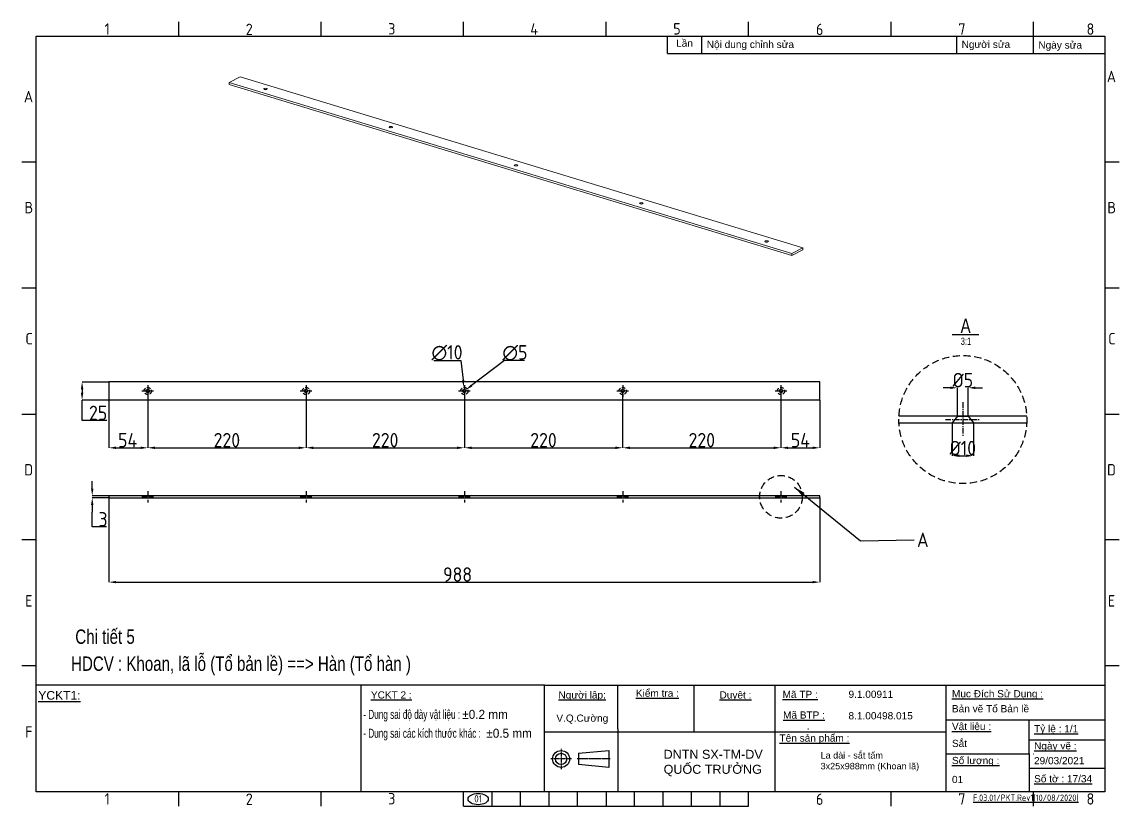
# Model space of a CAD drawing. Header units: millimetres. Extents: x -205945 to -46279, y 28253 to 108078.
# Drawn here: x -111279 to -109754, y 43108 to 44198 of the extents above; entities that cross this region are included whole.
import ezdxf

# ---------------------------------------------------------------- set-up
doc = ezdxf.new("R2010")
doc.units = ezdxf.units.MM
doc.header["$PDMODE"] = 2
for name, pattern in [('CENTER', [2, 1.25, -0.25, 0.25, -0.25]), ('CENTERX2', [4, 2.5, -0.5, 0.5, -0.5]), ('CONTPVMNIL', [0]), ('DASHEDX2', [1.5, 1, -0.5])]:
    doc.linetypes.add(name, pattern=pattern)
doc.layers.get('0').update_dxf_attribs({"linetype": 'CONTPVMNIL'})
doc.layers.get('DEFPOINTS').update_dxf_attribs({"color": 6})
for name, color, linetype in [('CENTER', 1, 'CENTERX2'), ('FRAME050', 6, 'Continuous'), ('hatch', 4, 'DASHEDX2'), ('MAIN', 7, 'Continuous')]:
    doc.layers.add(name, color=color, linetype=linetype)
doc.layers.add('dim', color=82, linetype='Continuous', lineweight=9)
doc.styles.add('ISOCP', font='isocp')
doc.styles.add('SLDTEXTSTYLE3', font='TXT', dxfattribs={"width": 0.65, "bigfont": 'bigfont'})
doc.styles.get("Standard").update_dxf_attribs({"font": 'isocp.shx'})
doc.styles.add('style1', font='arial.ttf', dxfattribs={"width": 0.75})
doc.dimstyles.new('Dim20$0', dxfattribs={"dimtxt": 20, "dimasz": 10, "dimexe": 0, "dimexo": 0, "dimgap": 0.6, "dimtad": 1, "dimtoh": 1, "dimdsep": 46, "dimtxsty": 'ISOCP', "dimcen": 0, "dimclrd": 3, "dimclre": 3, "dimclrt": 7, "dimadec": 3, "dimazin": 2, "dimtp": 0.05, "dimtm": 0.05, "dimtfac": 0.7, "dimtofl": 0, "dimtmove": 0, "dimatfit": 3, "dimfxl": 0, "dimtolj": 1, "dimarcsym": 0})
doc.dimstyles.new('Dim20$3', dxfattribs={"dimtxt": 20, "dimasz": 10, "dimexe": 0, "dimexo": 0, "dimgap": 0.6, "dimtad": 1, "dimtoh": 1, "dimdsep": 46, "dimtxsty": 'ISOCP', "dimcen": 0, "dimclrd": 3, "dimclre": 3, "dimclrt": 7, "dimadec": 3, "dimazin": 2, "dimtp": 0.05, "dimtm": 0.05, "dimtfac": 0.7, "dimtofl": 0, "dimtmove": 0, "dimatfit": 3, "dimfxl": 0, "dimtolj": 1, "dimarcsym": 0})
doc.dimstyles.new('Dim7.5', dxfattribs={"dimtxt": 7.5, "dimasz": 4, "dimexe": 0, "dimexo": 0, "dimgap": 1, "dimtad": 1, "dimdsep": 46, "dimtxsty": 'Standard', "dimcen": 0, "dimclrd": 3, "dimclre": 3, "dimclrt": 7, "dimadec": 3, "dimazin": 2, "dimtp": 0.05, "dimtm": 0.05, "dimtfac": 0.7, "dimtofl": 0, "dimtmove": 0, "dimatfit": 3, "dimfxl": 0, "dimtolj": 1, "dimarcsym": 0})

# ---------------------------------------------------------------- blocks, each defined once
blk = doc.blocks.new('ẢERHAEEH')
at = {"layer": 'FRAME050'}
for p, q in [((-261.36, 213.96), (-261.36, 217.92)), ((-221.76, 213.96), (-221.76, 217.92)), ((-182.16, 213.96), (-182.16, 217.92)), ((-142.56, 213.96), (-142.56, 217.92)), ((-102.96, 213.96), (-102.96, 217.92)), ((-63.36, 213.96), (-63.36, 217.92)), ((-23.76, 213.96), (-23.76, 217.92)), ((-300.96, 178.96), (-304.92, 178.96)), ((0, 178.96), (-3.96, 178.96)), ((-300.96, 143.96), (-304.92, 143.96)), ((0, 143.96), (-3.96, 143.96)), ((-304.92, 108.96), (-300.96, 108.96)), ((-3.96, 108.96), (0, 108.96)), ((-300.96, 73.96), (-304.92, 73.96)), ((0, 73.96), (-3.96, 73.96)), ((-300.96, 38.96), (-304.92, 38.96)), ((0, 38.96), (-3.96, 38.96)), ((-261.36, 0), (-261.36, 3.96)), ((-221.76, 0), (-221.76, 3.96)), ((-182.16, 0), (-182.16, 3.96)), ((-174.24, 0), (-174.24, 3.96)), ((-166.32, 0), (-166.32, 3.96)), ((-158.4, 0), (-158.4, 3.96)), ((-150.48, 0), (-150.48, 3.96)), ((-142.56, 3.96), (-142.56, 0)), ((-134.64, 0), (-134.64, 3.96)), ((-126.72, 0), (-126.72, 3.96)), ((-118.8, 0), (-118.8, 3.96)), ((-110.88, 0), (-110.88, 3.96)), ((-102.96, 0), (-102.96, 3.96)), ((-63.36, 0), (-63.36, 3.96)), ((-23.76, 0), (-23.76, 3.96)), ((-182.16, 0), (-102.96, 0))]:
    blk.add_line(p, q, dxfattribs=at)
at = {"layer": 'MAIN', "color": 7, "linetype": 'Continuous'}
blk.add_lwpolyline([(-300.96, 213.96), (-3.96, 213.96), (-3.96, 3.96), (-300.96, 3.96)], close=True, dxfattribs=at)
at = {"layer": 'FRAME050', "style": 'ISOCP'}
for s, p in [('1', (-281.95, 214.36)), ('2', (-242.72, 214.28)), ('3', (-203.13, 214.42)), ('4', (-163.63, 214.36)), ('5', (-123.93, 214.42)), ('6', (-84.25, 214.28)), ('7', (-44.67, 214.36)), ('8', (-9.03, 214.36)), ('A', (-3.41, 201.17)), ('A', (-304.37, 195.59)), ('B', (-304.21, 164.74)), ('B', (-3.25, 164.74)), ('C', (-303.97, 128.3)), ('C', (-3.01, 128.3)), ('D', (-304.3, 91.87)), ('D', (-3.34, 91.87)), ('E', (-304.05, 55.44)), ('E', (-3.09, 55.44)), ('F', (-304.05, 19.01)), ('1', (-281.95, 0.4)), ('2', (-242.72, 0.32)), ('3', (-203.13, 0.46)), ('6', (-84.25, 0.32)), ('7', (-44.67, 0.4)), ('8', (-9.03, 0.4))]:
    blk.add_text(s, height=3.17, dxfattribs=at).set_placement(p)
blk = doc.blocks.new('*D80')
at = {"color": 3, "lineweight": -2, "ltscale": 30, "transparency": 16777216}
for p, q in [((-111181.4, 43549.4), (-111181.4, 43559.4)), ((-111158.3, 43539.4), (-111181.4, 43539.4)), ((-111158.3, 43536.4), (-111181.4, 43536.4)), ((-111181.4, 43526.4), (-111181.4, 43516.4)), ((-111181.4, 43496), (-111181.4, 43516.4)), ((-111161.4, 43496), (-111181.4, 43496))]:
    blk.add_line(p, q, dxfattribs=at)
at = {"color": 3, "ltscale": 30, "transparency": 16777216}
for points in [[(-111183.1, 43549.4), (-111179.7, 43549.4), (-111181.4, 43539.4)], [(-111183.1, 43526.4), (-111179.7, 43526.4), (-111181.4, 43536.4)]]:
    blk.add_solid(points, dxfattribs=at)
at = {"layer": 'DEFPOINTS', "color": 0, "ltscale": 30, "transparency": 16777216}
for p in [(-111181.4, 43536.4), (-111158.3, 43539.4), (-111158.3, 43536.4)]:
    blk.add_point(p, dxfattribs=at)
at = {"color": 7, "ltscale": 30, "transparency": 16777216, "insert": (-111166.4, 43506.6), "char_height": 20, "attachment_point": 5, "style": 'ISOCP'}
blk.add_mtext('\\A1;3', dxfattribs=at)
blk = doc.blocks.new('*D81')
at = {"color": 3, "lineweight": -2, "ltscale": 30, "transparency": 16777216}
for p, q in [((-111158.3, 43697.4), (-111195.5, 43697.4)), ((-111195.5, 43687.4), (-111195.5, 43682.4)), ((-111158.3, 43672.4), (-111195.5, 43672.4)), ((-111195.5, 43643.9), (-111195.5, 43672.4)), ((-111161, 43643.9), (-111195.5, 43643.9))]:
    blk.add_line(p, q, dxfattribs=at)
at = {"color": 3, "ltscale": 30, "transparency": 16777216}
for points in [[(-111197.2, 43687.4), (-111193.8, 43687.4), (-111195.5, 43697.4)], [(-111197.2, 43682.4), (-111193.8, 43682.4), (-111195.5, 43672.4)]]:
    blk.add_solid(points, dxfattribs=at)
at = {"layer": 'DEFPOINTS', "color": 0, "ltscale": 30, "transparency": 16777216}
for p in [(-111158.3, 43697.4), (-111195.5, 43672.4), (-111158.3, 43672.4)]:
    blk.add_point(p, dxfattribs=at)
at = {"color": 7, "ltscale": 30, "transparency": 16777216, "insert": (-111173.2, 43654.5), "char_height": 20, "attachment_point": 5, "style": 'ISOCP'}
blk.add_mtext('\\A1;25', dxfattribs=at)
blk = doc.blocks.new('*D82')
at = {"color": 3, "lineweight": -2, "ltscale": 30, "transparency": 16777216}
for p, q in [((-111158.3, 43536.4), (-111158.3, 43419.3)), ((-110170.3, 43536.4), (-110170.3, 43419.3)), ((-111148.3, 43419.3), (-110180.3, 43419.3))]:
    blk.add_line(p, q, dxfattribs=at)
at = {"color": 3, "ltscale": 30, "transparency": 16777216}
for points in [[(-111148.3, 43421), (-111148.3, 43417.7), (-111158.3, 43419.3)], [(-110180.3, 43421), (-110180.3, 43417.7), (-110170.3, 43419.3)]]:
    blk.add_solid(points, dxfattribs=at)
at = {"layer": 'DEFPOINTS', "color": 0, "ltscale": 30, "transparency": 16777216}
for p in [(-111158.3, 43536.4), (-110170.3, 43536.4), (-110170.3, 43419.3)]:
    blk.add_point(p, dxfattribs=at)
at = {"color": 7, "ltscale": 30, "transparency": 16777216, "insert": (-110673.7, 43429.9), "char_height": 20, "attachment_point": 5, "style": 'ISOCP'}
blk.add_mtext('\\A1;988', dxfattribs=at)
blk = doc.blocks.new('*D83')
at = {"color": 3, "lineweight": -2, "ltscale": 30, "transparency": 16777216}
for p, q in [((-111158.3, 43684.9), (-111158.3, 43606)), ((-111104.3, 43684.9), (-111104.3, 43606)), ((-111148.3, 43606), (-111114.3, 43606))]:
    blk.add_line(p, q, dxfattribs=at)
at = {"color": 3, "ltscale": 30, "transparency": 16777216}
for points in [[(-111148.3, 43607.7), (-111148.3, 43604.3), (-111158.3, 43606)], [(-111114.3, 43607.7), (-111114.3, 43604.3), (-111104.3, 43606)]]:
    blk.add_solid(points, dxfattribs=at)
at = {"layer": 'DEFPOINTS', "color": 0, "ltscale": 30, "transparency": 16777216}
for p in [(-111158.3, 43684.9), (-111104.3, 43684.9), (-111104.3, 43606)]:
    blk.add_point(p, dxfattribs=at)
at = {"color": 7, "ltscale": 30, "transparency": 16777216, "insert": (-111132.2, 43616.6), "char_height": 20, "attachment_point": 5, "style": 'ISOCP'}
blk.add_mtext('\\A1;54', dxfattribs=at)
blk = doc.blocks.new('*D84')
at = {"color": 3, "lineweight": -2, "ltscale": 30, "transparency": 16777216}
for p, q in [((-111104.3, 43684.9), (-111104.3, 43606)), ((-110884.3, 43684.9), (-110884.3, 43606)), ((-111094.3, 43606), (-110894.3, 43606))]:
    blk.add_line(p, q, dxfattribs=at)
at = {"color": 3, "ltscale": 30, "transparency": 16777216}
for points in [[(-111094.3, 43607.7), (-111094.3, 43604.3), (-111104.3, 43606)], [(-110894.3, 43607.7), (-110894.3, 43604.3), (-110884.3, 43606)]]:
    blk.add_solid(points, dxfattribs=at)
at = {"layer": 'DEFPOINTS', "color": 0, "ltscale": 30, "transparency": 16777216}
for p in [(-111104.3, 43684.9), (-110884.3, 43684.9), (-110884.3, 43606)]:
    blk.add_point(p, dxfattribs=at)
at = {"color": 7, "ltscale": 30, "transparency": 16777216, "insert": (-110994.3, 43616.6), "char_height": 20, "attachment_point": 5, "style": 'ISOCP'}
blk.add_mtext('\\A1;220', dxfattribs=at)
blk = doc.blocks.new('*D85')
at = {"color": 3, "lineweight": -2, "ltscale": 30, "transparency": 16777216}
for p, q in [((-110884.3, 43684.9), (-110884.3, 43606)), ((-110664.3, 43684.9), (-110664.3, 43606)), ((-110874.3, 43606), (-110674.3, 43606))]:
    blk.add_line(p, q, dxfattribs=at)
at = {"color": 3, "ltscale": 30, "transparency": 16777216}
for points in [[(-110874.3, 43607.7), (-110874.3, 43604.3), (-110884.3, 43606)], [(-110674.3, 43607.7), (-110674.3, 43604.3), (-110664.3, 43606)]]:
    blk.add_solid(points, dxfattribs=at)
at = {"layer": 'DEFPOINTS', "color": 0, "ltscale": 30, "transparency": 16777216}
for p in [(-110884.3, 43684.9), (-110664.3, 43684.9), (-110664.3, 43606)]:
    blk.add_point(p, dxfattribs=at)
at = {"color": 7, "ltscale": 30, "transparency": 16777216, "insert": (-110774.3, 43616.6), "char_height": 20, "attachment_point": 5, "style": 'ISOCP'}
blk.add_mtext('\\A1;220', dxfattribs=at)
blk = doc.blocks.new('*D86')
at = {"color": 3, "lineweight": -2, "ltscale": 30, "transparency": 16777216}
for p, q in [((-110664.3, 43684.9), (-110664.3, 43606)), ((-110444.3, 43684.9), (-110444.3, 43606)), ((-110654.3, 43606), (-110454.3, 43606))]:
    blk.add_line(p, q, dxfattribs=at)
at = {"color": 3, "ltscale": 30, "transparency": 16777216}
for points in [[(-110654.3, 43607.7), (-110654.3, 43604.3), (-110664.3, 43606)], [(-110454.3, 43607.7), (-110454.3, 43604.3), (-110444.3, 43606)]]:
    blk.add_solid(points, dxfattribs=at)
at = {"layer": 'DEFPOINTS', "color": 0, "ltscale": 30, "transparency": 16777216}
for p in [(-110664.3, 43684.9), (-110444.3, 43684.9), (-110444.3, 43606)]:
    blk.add_point(p, dxfattribs=at)
at = {"color": 7, "ltscale": 30, "transparency": 16777216, "insert": (-110554.3, 43616.6), "char_height": 20, "attachment_point": 5, "style": 'ISOCP'}
blk.add_mtext('\\A1;220', dxfattribs=at)
blk = doc.blocks.new('*D87')
at = {"color": 3, "lineweight": -2, "ltscale": 30, "transparency": 16777216}
for p, q in [((-110444.3, 43684.9), (-110444.3, 43606)), ((-110224.3, 43684.9), (-110224.3, 43606)), ((-110434.3, 43606), (-110234.3, 43606))]:
    blk.add_line(p, q, dxfattribs=at)
at = {"color": 3, "ltscale": 30, "transparency": 16777216}
for points in [[(-110434.3, 43607.7), (-110434.3, 43604.3), (-110444.3, 43606)], [(-110234.3, 43607.7), (-110234.3, 43604.3), (-110224.3, 43606)]]:
    blk.add_solid(points, dxfattribs=at)
at = {"layer": 'DEFPOINTS', "color": 0, "ltscale": 30, "transparency": 16777216}
for p in [(-110444.3, 43684.9), (-110224.3, 43684.9), (-110224.3, 43606)]:
    blk.add_point(p, dxfattribs=at)
at = {"color": 7, "ltscale": 30, "transparency": 16777216, "insert": (-110334.3, 43616.6), "char_height": 20, "attachment_point": 5, "style": 'ISOCP'}
blk.add_mtext('\\A1;220', dxfattribs=at)
blk = doc.blocks.new('*D88')
at = {"color": 3, "lineweight": -2, "ltscale": 30, "transparency": 16777216}
for p, q in [((-110224.3, 43684.9), (-110224.3, 43606)), ((-110170.3, 43672.4), (-110170.3, 43606)), ((-110214.3, 43606), (-110180.3, 43606))]:
    blk.add_line(p, q, dxfattribs=at)
at = {"color": 3, "ltscale": 30, "transparency": 16777216}
for points in [[(-110214.3, 43607.7), (-110214.3, 43604.3), (-110224.3, 43606)], [(-110180.3, 43607.7), (-110180.3, 43604.3), (-110170.3, 43606)]]:
    blk.add_solid(points, dxfattribs=at)
at = {"layer": 'DEFPOINTS', "color": 0, "ltscale": 30, "transparency": 16777216}
for p in [(-110224.3, 43684.9), (-110170.3, 43672.4), (-110170.3, 43606)]:
    blk.add_point(p, dxfattribs=at)
at = {"color": 7, "ltscale": 30, "transparency": 16777216, "insert": (-110197.3, 43616.6), "char_height": 20, "attachment_point": 5, "style": 'ISOCP'}
blk.add_mtext('\\A1;54', dxfattribs=at)
blk = doc.blocks.new('*D89')
at = {"color": 3, "lineweight": -2, "ltscale": 30, "transparency": 16777216}
for p, q in [((-110706.5, 43727.4), (-110669.4, 43727.4)), ((-110669.4, 43727.4), (-110666.1, 43699.8))]:
    blk.add_line(p, q, dxfattribs=at)
at = {"color": 3, "ltscale": 30, "transparency": 16777216}
blk.add_solid([(-110664.4, 43700), (-110667.7, 43699.6), (-110664.9, 43689.9)], dxfattribs=at)
at = {"layer": 'DEFPOINTS', "color": 0, "ltscale": 30, "transparency": 16777216}
for p in [(-110664.9, 43689.9), (-110663.6, 43680)]:
    blk.add_point(p, dxfattribs=at)
at = {"color": 7, "ltscale": 30, "transparency": 16777216, "insert": (-110688.4, 43738), "char_height": 20, "attachment_point": 5, "style": 'ISOCP'}
blk.add_mtext('\\A1;∅10', dxfattribs=at)
blk = doc.blocks.new('*D90')
at = {"color": 3, "lineweight": -2, "ltscale": 30, "transparency": 16777216}
for p, q in [((-110608.4, 43727.4), (-110654.3, 43692.5)), ((-110580.5, 43727.4), (-110608.4, 43727.4))]:
    blk.add_line(p, q, dxfattribs=at)
at = {"color": 3, "ltscale": 30, "transparency": 16777216}
blk.add_solid([(-110655.3, 43693.8), (-110653.3, 43691.2), (-110662.3, 43686.4)], dxfattribs=at)
at = {"layer": 'DEFPOINTS', "color": 0, "ltscale": 30, "transparency": 16777216}
for p in [(-110666.2, 43683.4), (-110662.3, 43686.4)]:
    blk.add_point(p, dxfattribs=at)
at = {"color": 7, "ltscale": 30, "transparency": 16777216, "insert": (-110594, 43738), "char_height": 20, "attachment_point": 5, "style": 'ISOCP'}
blk.add_mtext('\\A1;∅5', dxfattribs=at)
blk = doc.blocks.new('A$C713B21FC')
at = {"color": 0, "linetype": 'Continuous', "lineweight": 0, "extrusion": (-1.11022e-16, 0.919297, 0.393565)}
for p, q in [((74958.5, 9144.8), (74943.2, 9137.1)), ((74943.2, 9137.1), (74943.2, 9134.3)), ((74943.2, 9137.1), (75725, 8899.3)), ((75725, 8896.6), (74943.2, 9134.3)), ((75740.3, 8907.1), (74958.5, 9144.8)), ((75725, 8899.3), (75740.3, 8907.1)), ((75740.3, 8904.3), (75725, 8896.6)), ((75740.3, 8907.1), (75740.3, 8904.3)), ((75725, 8899.3), (75725, 8896.6))]:
    blk.add_line(p, q, dxfattribs=at)
at = {"color": 0, "linetype": 'Continuous', "lineweight": 0, "extrusion": (4.96787e-17, -3.33067e-16, -1)}
for centre, start_param, end_param in [((74993.6, 9128), -2.483737781685914, 3.799447525493672), ((75167.7, 9075), -2.483737781684509, 3.799447525495077), ((75341.7, 9022.1), -2.483737781685821, 3.799447525493766), ((75515.8, 8969.1), -2.483737781686198, 3.799447525493389), ((75689.9, 8916.2), -2.483737781684509, 3.799447525495077)]:
    blk.add_ellipse(centre, major_axis=(2.5, 0), ratio=0.393565, start_param=start_param, end_param=end_param, dxfattribs=at)
at = {"color": 0, "linetype": 'Continuous', "lineweight": 0}
for centre in [(74993.6, 9125.2), (75167.7, 9072.3), (75341.7, 9019.3), (75515.8, 8966.4), (75689.9, 8913.4)]:
    blk.add_ellipse(centre, major_axis=(-5, 0), ratio=0.393565, start_param=-1.823186, end_param=-1.318407, dxfattribs=at)
blk = doc.blocks.new('*D234')
at = {"color": 3, "lineweight": -2, "ltscale": 30, "transparency": 16777216}
for p, q in [((-109989.1, 43689.4), (-109999.1, 43689.4)), ((-109979.1, 43649.7), (-109979.1, 43689.4)), ((-109964.1, 43649.7), (-109964.1, 43689.4)), ((-109954.1, 43689.4), (-109944.1, 43689.4))]:
    blk.add_line(p, q, dxfattribs=at)
at = {"color": 3, "ltscale": 30, "transparency": 16777216}
for points in [[(-109989.1, 43691), (-109989.1, 43687.7), (-109979.1, 43689.4)], [(-109954.1, 43691), (-109954.1, 43687.7), (-109964.1, 43689.4)]]:
    blk.add_solid(points, dxfattribs=at)
at = {"layer": 'DEFPOINTS', "color": 0, "ltscale": 30, "transparency": 16777216}
for p in [(-109964.1, 43689.4), (-109979.1, 43649.7), (-109964.1, 43649.7)]:
    blk.add_point(p, dxfattribs=at)
at = {"color": 7, "ltscale": 30, "transparency": 16777216, "insert": (-109971.6, 43700), "char_height": 20, "attachment_point": 5, "style": 'ISOCP'}
blk.add_mtext('\\A1;%%C5', dxfattribs=at)
blk = doc.blocks.new('*D235')
at = {"color": 3, "lineweight": -2, "ltscale": 30, "transparency": 16777216}
for p, q in [((-109986.6, 43640.7), (-109986.6, 43595)), ((-109956.6, 43640.7), (-109956.6, 43595)), ((-109976.6, 43595), (-109966.6, 43595))]:
    blk.add_line(p, q, dxfattribs=at)
at = {"color": 3, "ltscale": 30, "transparency": 16777216}
for points in [[(-109976.6, 43596.7), (-109976.6, 43593.3), (-109986.6, 43595)], [(-109966.6, 43596.7), (-109966.6, 43593.3), (-109956.6, 43595)]]:
    blk.add_solid(points, dxfattribs=at)
at = {"layer": 'DEFPOINTS', "color": 0, "ltscale": 30, "transparency": 16777216}
for p in [(-109986.6, 43640.7), (-109956.6, 43640.7), (-109956.6, 43595)]:
    blk.add_point(p, dxfattribs=at)
at = {"color": 7, "ltscale": 30, "transparency": 16777216, "insert": (-109971.6, 43605.6), "char_height": 20, "attachment_point": 5, "style": 'ISOCP'}
blk.add_mtext('\\A1;%%C10', dxfattribs=at)

msp = doc.modelspace()

# ---------------------------------------------------------------- linework, layer by layer
at = {"ltscale": 30}
for p, q in [((-109986.448, 43763.299, 0), (-109949.311, 43763.299, 0)), ((-109979.084, 43649.736, 0), (-109986.584, 43640.736, 0)), ((-109979.084, 43649.736, 0), (-109964.084, 43649.736, 0)), ((-109964.084, 43649.736, 0), (-109956.584, 43640.736, 0)), ((-109986.584, 43640.736, 0), (-109956.584, 43640.736, 0)), ((-111106.755, 43539.379, 0), (-111109.255, 43536.379, 0)), ((-111109.255, 43536.379, 0), (-111099.255, 43536.379, 0)), ((-111106.755, 43539.379, 0), (-111101.755, 43539.379, 0)), ((-111101.755, 43539.379, 0), (-111099.255, 43536.379, 0)), ((-110886.755, 43539.379, 0), (-110889.255, 43536.379, 0)), ((-110889.255, 43536.379, 0), (-110879.255, 43536.379, 0)), ((-110886.755, 43539.379, 0), (-110881.755, 43539.379, 0)), ((-110881.755, 43539.379, 0), (-110879.255, 43536.379, 0)), ((-110666.755, 43539.379, 0), (-110669.255, 43536.379, 0)), ((-110669.255, 43536.379, 0), (-110659.255, 43536.379, 0)), ((-110666.755, 43539.379, 0), (-110661.755, 43539.379, 0)), ((-110661.755, 43539.379, 0), (-110659.255, 43536.379, 0)), ((-110446.755, 43539.379, 0), (-110449.255, 43536.379, 0)), ((-110449.255, 43536.379, 0), (-110439.255, 43536.379, 0)), ((-110446.755, 43539.379, 0), (-110441.755, 43539.379, 0)), ((-110441.755, 43539.379, 0), (-110439.255, 43536.379, 0)), ((-110226.755, 43539.379, 0), (-110229.255, 43536.379, 0)), ((-110229.255, 43536.379, 0), (-110219.255, 43536.379, 0)), ((-110226.755, 43539.379, 0), (-110221.755, 43539.379, 0)), ((-110221.755, 43539.379, 0), (-110219.255, 43536.379, 0))]:
    msp.add_line(p, q, dxfattribs=at)
for p, q in [((-110553.095, 43275.921, 0), (-111259.272, 43275.921, 0)), ((-110808.333, 43275.921, 0), (-110808.333, 43127.956, 0)), ((-110345.57, 43275.921, 0), (-110345.57, 43211.408, 0)), ((-109994.627, 43228.158, 0), (-109994.627, 43275.921, 0)), ((-110553.095, 43211.408, 0), (-110232.315, 43211.408, 0)), ((-110451.119, 43215.51, 0), (-110451.119, 43127.956, 0)), ((-110186.753, 43215.51, 0), (-110186.112, 43215.51, 0)), ((-109879.426, 43200.022, 0), (-109774.272, 43200.022, 0)), ((-109879.426, 43160.808, 0), (-109774.272, 43160.808, 0))]:
    msp.add_line(p, q)
at = {"ltscale": 3}
msp.add_line((-110232.315, 43211.408, 0), (-109994.627, 43211.408, 0), dxfattribs=at)
at = {"linetype": 'ByBlock'}
msp.add_line((-109879.426, 43180.756, 0), (-109879.426, 43127.956, 0), dxfattribs=at)
at = {"ltscale": 30, "elevation": 0}
for points in [[(-110170.255, 43672.428), (-110170.255, 43697.428), (-111158.255, 43697.428), (-111158.255, 43672.428)], [(-111158.255, 43536.379), (-110170.255, 43536.379), (-110170.255, 43539.379), (-111158.255, 43539.379)]]:
    msp.add_lwpolyline(points, close=True, dxfattribs=at)
for points in [[(-109882.765, 43649.736), (-110060.402, 43649.736)], [(-110060.402, 43640.736), (-109882.765, 43640.736)]]:
    msp.add_lwpolyline(points, dxfattribs=at)
at = {"ltscale": 30}
for centre in [(-111104.255, 43684.928, 0), (-110884.255, 43684.928, 0), (-110664.255, 43684.928, 0), (-110444.255, 43684.928, 0), (-110224.255, 43684.928, 0)]:
    msp.add_circle(centre, 2.5, dxfattribs=at)
at = {"color": 1}
msp.add_ellipse((-110645.008, 43117.827, 0), major_axis=(-14.053, 0), ratio=0.55171628, dxfattribs=at)
at = {"layer": 'CENTER', "ltscale": 3}
for p, q in [((-111112.255, 43684.928, 0), (-111096.255, 43684.928, 0)), ((-111104.255, 43692.928, 0), (-111104.255, 43676.928, 0)), ((-110892.255, 43684.928, 0), (-110876.255, 43684.928, 0)), ((-110884.255, 43692.928, 0), (-110884.255, 43676.928, 0)), ((-110672.255, 43684.928, 0), (-110656.255, 43684.928, 0)), ((-110664.255, 43692.928, 0), (-110664.255, 43676.928, 0)), ((-110452.255, 43684.928, 0), (-110436.255, 43684.928, 0)), ((-110444.255, 43692.928, 0), (-110444.255, 43676.928, 0)), ((-110232.255, 43684.928, 0), (-110216.255, 43684.928, 0)), ((-110224.255, 43692.928, 0), (-110224.255, 43676.928, 0)), ((-109971.584, 43669.236, 0), (-109971.584, 43621.236, 0)), ((-109995.584, 43645.236, 0), (-109947.584, 43645.236, 0)), ((-111104.255, 43545.879, 0), (-111104.255, 43529.879, 0)), ((-110884.255, 43545.879, 0), (-110884.255, 43529.879, 0)), ((-110664.255, 43545.879, 0), (-110664.255, 43529.879, 0)), ((-110444.255, 43545.879, 0), (-110444.255, 43529.879, 0)), ((-110224.255, 43545.879, 0), (-110224.255, 43529.879, 0)), ((-111112.255, 43537.879, 0), (-111096.255, 43537.879, 0)), ((-110892.255, 43537.879, 0), (-110876.255, 43537.879, 0)), ((-110672.255, 43537.879, 0), (-110656.255, 43537.879, 0)), ((-110452.255, 43537.879, 0), (-110436.255, 43537.879, 0)), ((-110232.255, 43537.879, 0), (-110216.255, 43537.879, 0))]:
    msp.add_line(p, q, dxfattribs=at)
at = {"layer": 'CENTER', "color": 1, "linetype": 'CENTER', "ltscale": 0.05}
for p, q in [((-110529.842, 43187.851, 0), (-110529.842, 43159.329, 0)), ((-110515.581, 43173.59, 0), (-110544.103, 43173.59, 0))]:
    msp.add_line(p, q, dxfattribs=at)
at = {"layer": 'CENTER'}
msp.add_line((-110461.473, 43173.59, 0), (-110507.689, 43173.59, 0), dxfattribs=at)
at = {"layer": 'hatch', "ltscale": 10}
for centre, radius in [((-109971.584, 43645.236, 0), 88.932), ((-110224.255, 43537.879, 0), 29.644)]:
    msp.add_circle(centre, radius, dxfattribs=at)
at = {"layer": 'hatch', "ltscale": 5}
for centre in [(-111104.255, 43684.928, 0), (-110884.255, 43684.928, 0), (-110664.255, 43684.928, 0), (-110444.255, 43684.928, 0), (-110224.255, 43684.928, 0)]:
    msp.add_circle(centre, 5, dxfattribs=at)
at = {"layer": 'MAIN'}
for p, q in [((-110382.082, 44153.956, 0), (-110382.082, 44177.956, 0)), ((-110334.082, 44153.956, 0), (-110334.082, 44177.956, 0)), ((-109979.943, 44153.956, 0), (-109979.943, 44177.956, 0)), ((-109873.272, 44153.956, 0), (-109873.272, 44177.956, 0)), ((-110382.082, 44153.956, 0), (-109774.272, 44153.956, 0)), ((-110553.095, 43275.921, 0), (-109774.272, 43275.921, 0)), ((-110553.095, 43211.408, 0), (-110553.095, 43275.921, 0)), ((-110451.119, 43215.51, 0), (-110451.119, 43275.921, 0)), ((-110232.315, 43228.158, 0), (-110232.315, 43275.921, 0)), ((-110232.315, 43180.756, 0), (-110232.315, 43228.158, 0)), ((-109994.627, 43228.158, 0), (-109774.272, 43228.158, 0)), ((-109994.627, 43180.756, 0), (-109994.627, 43228.158, 0)), ((-109879.426, 43180.756, 0), (-109879.426, 43228.158, 0)), ((-110553.095, 43127.956, 0), (-110553.095, 43211.408, 0)), ((-110505.867, 43181.431, 0), (-110463.728, 43185.351, 0)), ((-110505.867, 43181.431, 0), (-110505.867, 43165.749, 0)), ((-110463.728, 43185.351, 0), (-110463.728, 43161.829, 0)), ((-110232.315, 43127.956, 0), (-110232.315, 43180.756, 0)), ((-109994.627, 43180.756, 0), (-109879.426, 43180.756, 0)), ((-109994.627, 43127.956, 0), (-109994.627, 43180.756, 0)), ((-109873.673, 43180.756, 0), (-109873.463, 43180.756, 0)), ((-110463.728, 43161.829, 0), (-110505.867, 43165.749, 0))]:
    msp.add_line(p, q, dxfattribs=at)
for radius in [11.761, 7.841]:
    msp.add_circle((-110529.842, 43173.59, 0), radius, dxfattribs=at)

# ---------------------------------------------------------------- block references
at = {"xscale": 5, "yscale": 5, "zscale": 5}
msp.add_blockref('ẢERHAEEH', (-109754.472, 43108.156, 0), dxfattribs=at)
at = {"ltscale": 3}
msp.add_blockref('A$C713B21FC', (-185934.173, 34976.588, 0), dxfattribs=at)

# ---------------------------------------------------------------- texts
at = {"attachment_point": 1}
for s, insert, char_height, width in [('{\\fArial|b0|i0|c0|p34;Lần}', (-110369.998, 44173.223, 0), 10, 24.50884), ('{\\fArial|b0|i0|c0|p34;\\LYCKT1:}', (-111256.32, 43267.941, 0), 12, 28.97216), ('{\\fArial|b0|i0|c0|p34;29/03/2021}', (-109872.622, 43176.23, 0), 10, 11.98235), ('{\\LF.03.01/PKT.Rev1(10/08/2020)}', (-109957.433, 43124.228, 0), 9, 28.97216)]:
    msp.add_mtext(s, dxfattribs=dict(at, insert=insert, char_height=char_height, width=width))
at = {"color": 0, "attachment_point": 1, "style": 'SLDTEXTSTYLE3'}
for s, insert, char_height, width in [('{\\fArial|b0|i0|c0|p34;\\W1;\\C256;Nội dung chỉnh sửa}', (-110327.382, 44171.57, 0), 10, 183.25343), ('{\\fArial|b0|i0|c0|p34;\\W1;\\C256;Người sửa}', (-109973.244, 44171.57, 0), 10, 183.25343), ('{\\fArial|b0|i0|c0|p34;\\W1;\\C256;Ngày sửa}', (-109866.572, 44170.703, 0), 10, 183.25343), ('{\\fArial|b0|i0|c0|p34;\\W1;\\L\\C256;Người lập:}', (-110533.512, 43267.585, 0), 10, 69.4708), ('{\\fArial|b0|i0|c0|p34;\\W1;\\L\\C256;Kiểm tra :}', (-110425.885, 43270.007, 0), 10, 69.4708), ('{\\fArial|b0|i0|c0|p34;\\W1;\\L\\C256;Duyệt :}', (-110309.648, 43267.585, 0), 10, 69.4708), ('{\\fArial|b0|i0|c0|p34;\\W1;\\L\\C256;Mã TP :}', (-110222.078, 43268.301, 0), 10, 69.4708), ('{\\fArial|b0|i0|c0|p34;\\W1;\\C256;9.1.00911}', (-110130.434, 43268.447, 0), 10, 69.4708), ('{\\fArial|b0|i0|c0|p34;\\W1;\\L\\C256;Mục Đích Sử Dụng :}', (-109986.657, 43269.211, 0), 10, 132.60042), ('{\\fArial|b0|i0|c0|p34;\\W1;\\L\\C256;YCKT 2 :}', (-110794.101, 43267.585, 0), 10, 69.4708), ('{\\fArial|b0|i0|c0|p34; - Dung sai độ dày vật liệu : \\W0.933;%%P0.2 mm}', (-110807.786, 43241.847, 0), 12.5, 402.93533), ('{\\fArial|b0|i0|c0|p34;\\W1;\\L\\C256;Mã BTP :}', (-110221.436, 43239.673, 0), 10, 69.4708), ('{\\fArial|b0|i0|c0|p34;\\W1;\\C256;8.1.00498.015}', (-110130.434, 43238.647, 0), 10, 69.4708), ('{\\fArial|b0|i0|c0|p34;\\W1;\\C256;Bản vẽ Tổ Bản lề}', (-109986.657, 43248.444, 0), 10, 132.60042), ('{\\fArial|b0|i0|c0|p34;\\W1;\\C256;V.Q.Cường}', (-110536.41, 43235.329, 0), 10, 69.4708), ('{\\fArial|b0|i0|c0|p34;\\W1;\\L\\C256;Vật liệu :}', (-109986.657, 43223.898, 0), 10, 69.4708), ('{\\fArial|b0|i0|c0|p34; - Dung sai các kích thước khác : \\W0.933; %%P0.5 mm}', (-110807.786, 43215.579, 0), 12.5, 402.93533), ('{\\fArial|b0|i0|c0|p34;\\W1;\\L\\C256;Tên sản phẩm :}', (-110226.262, 43207.644, 0), 10, 101.78068), ('{\\fArial|b0|i0|c0|p34;\\W1;\\L\\C256;Tỷ lệ : 1/1}', (-109872.536, 43220.637, 0), 10, 69.4708), ('{\\fArial|b0|i0|c0|p34;\\W1;\\C256;Sắt }', (-109986.657, 43200.197, 0), 10, 69.4708), ('{\\fArial|b0|i0|c0|p34;\\W1;\\L\\C256;Ngày vẽ :}', (-109872.536, 43196.849, 0), 10, 69.4708), ('{\\fArial|b0|i0|c0|p34;\\W1;\\C256;DNTN SX-TM-DV QUỐC TRƯỞNG}', (-110387.387, 43186.311, 0), 12.5, 186.26577), ('{\\fArial|b0|i0|c0|p34;\\W1;\\C256;La dài - sắt tấm 3x25x988mm (Khoan lã)}', (-110169.243, 43183.161, 0), 9, 151.21974), ('{\\fArial|b0|i0|c0|p34;\\W1;\\L\\C256;Số lượng :}', (-109986.657, 43176.496, 0), 10, 69.4708), ('{\\fArial|b0|i0|c0|p34;\\W1;\\C256;01}', (-109986.657, 43150.096, 0), 10, 69.4708), ('{\\fArial|b0|i0|c0|p34;\\W1;\\L\\C256;Số tờ : 17/34}', (-109872.536, 43151.114, 0), 10, 79.96166)]:
    msp.add_mtext(s, dxfattribs=dict(at, insert=insert, char_height=char_height, width=width))
at = {"ltscale": 30, "attachment_point": 1, "style": 'style1'}
for s, insert, char_height, width in [('A', (-109974.676, 43785.481, 0), 20, 92.6701), ('3:1', (-109974.536, 43759.046, 0), 10, 92.82998), (' Chi tiết 5', (-111210.775, 43353.532, 0), 20, 266.32872), ('HDCV : Khoan, lã lỗ (Tổ bản lề) ==> Hàn (Tổ hàn )', (-111210.775, 43316.011, 0), 20, 614.77341)]:
    msp.add_mtext(s, dxfattribs=dict(at, insert=insert, char_height=char_height, width=width))
at = {"color": 7, "insert": (-110650.489, 43123.297, 0), "char_height": 10, "width": 24.50884, "attachment_point": 1}
msp.add_mtext('01', dxfattribs=at)
at = {"layer": 'dim', "color": 7, "ltscale": 3, "insert": (-110035.292, 43488.029, 0), "char_height": 20, "attachment_point": 1}
msp.add_mtext('A', dxfattribs=at)

# ---------------------------------------------------------------- dimensions: what is measured, and where the dimension line sits
at = {"ltscale": 30}
for p1, p2, picture, middle in [((-110663.649, 43679.965, 0), (-110664.861, 43689.891, 0), '*D89', (-110688.447, 43727.39, 0)), ((-110666.246, 43683.416, 0), (-110662.264, 43686.441, 0), '*D90', (-110593.952, 43727.39, 0))]:
    dim = msp.add_diameter_dim_2p(p1=p1, p2=p2, dimstyle='Dim20$3', dxfattribs=at)
    dim.commit()
    dim.dimension.update_dxf_attribs({"geometry": picture, "text_midpoint": middle, "dimtype": 163})
for base, p1, p2, picture, middle in [((-109964.084, 43689.365, 0), (-109979.084, 43649.736, 0), (-109964.084, 43649.736, 0), '*D234', (-109971.584, 43689.365, 0)), ((-109956.584, 43595.015, 0), (-109986.584, 43640.736, 0), (-109956.584, 43640.736, 0), '*D235', (-109971.584, 43595.015, 0))]:
    dim = msp.add_linear_dim(base=base, p1=p1, p2=p2, text='%%C<>', dimstyle='Dim20$0', override={"dimlfac": 0.333333, "dimtmove": 1}, dxfattribs=at)
    dim.commit()
    dim.dimension.update_dxf_attribs({"geometry": picture, "text_midpoint": middle, "dimtype": 160})
for base, p1, p2, picture, middle in [((-111195.497, 43672.428, 0), (-111158.255, 43697.428, 0), (-111158.255, 43672.428, 0), '*D81', (-111195.497, 43643.926, 0)), ((-111181.413, 43536.379, 0), (-111158.255, 43539.379, 0), (-111158.255, 43536.379, 0), '*D80', (-111181.413, 43496.006, 0))]:
    dim = msp.add_linear_dim(base=base, p1=p1, p2=p2, angle=90, dimstyle='Dim20$0', override={"dimtmove": 1}, dxfattribs=at)
    dim.commit()
    dim.dimension.update_dxf_attribs({"geometry": picture, "text_midpoint": middle, "dimtype": 160})
for base, p1, p2, picture, middle in [((-111104.255, 43606.005, 0), (-111158.255, 43684.928, 0), (-111104.255, 43684.928, 0), '*D83', (-111132.163, 43606.005, 0)), ((-110170.255, 43419.334, 0), (-111158.255, 43536.379, 0), (-110170.255, 43536.379, 0), '*D82', (-110673.683, 43419.334, 0))]:
    dim = msp.add_linear_dim(base=base, p1=p1, p2=p2, dimstyle='Dim20$0', override={"dimtmove": 1}, dxfattribs=at)
    dim.commit()
    dim.dimension.update_dxf_attribs({"geometry": picture, "text_midpoint": middle, "dimtype": 160})
for base, p1, p2, picture, middle in [((-110884.255, 43606.005, 0), (-111104.255, 43684.928, 0), (-110884.255, 43684.928, 0), '*D84', (-110994.255, 43616.607, 0)), ((-110664.255, 43606.005, 0), (-110884.255, 43684.928, 0), (-110664.255, 43684.928, 0), '*D85', (-110774.255, 43616.607, 0)), ((-110444.255, 43606.005, 0), (-110664.255, 43684.928, 0), (-110444.255, 43684.928, 0), '*D86', (-110554.255, 43616.607, 0)), ((-110224.255, 43606.005, 0), (-110444.255, 43684.928, 0), (-110224.255, 43684.928, 0), '*D87', (-110334.255, 43616.607, 0)), ((-110170.255, 43606.005, 0), (-110224.255, 43684.928, 0), (-110170.255, 43672.428, 0), '*D88', (-110197.255, 43616.605, 0))]:
    dim = msp.add_linear_dim(base=base, p1=p1, p2=p2, dimstyle='Dim20$0', override={"dimtmove": 1}, dxfattribs=at)
    dim.commit()
    dim.dimension.update_dxf_attribs({"geometry": picture, "text_midpoint": middle})

# ---------------------------------------------------------------- leaders
at = {"layer": 'dim', "ltscale": 3, "annotation_type": 0, "has_hookline": 1, "hookline_direction": 0, "text_width": 13.76}
msp.add_leader([(-110205.655, 43551.404, 0), (-110113.92, 43476.75, 0), (-110039.29, 43478.029, 0)], dimstyle='Dim7.5', override={"dimtxt": 20, "dimasz": 16, "dimgap": 3.998, "dimtad": 0}, dxfattribs=at)

doc.saveas('drawing.dxf')
